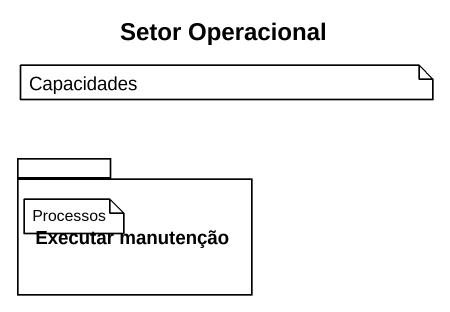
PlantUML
@startuml
title Setor Operacional
package "Executar manutenção" as Executar_manutenção {
}
note as N1
  Capacidades
end note
note as N2
  Processos
end note
@enduml
